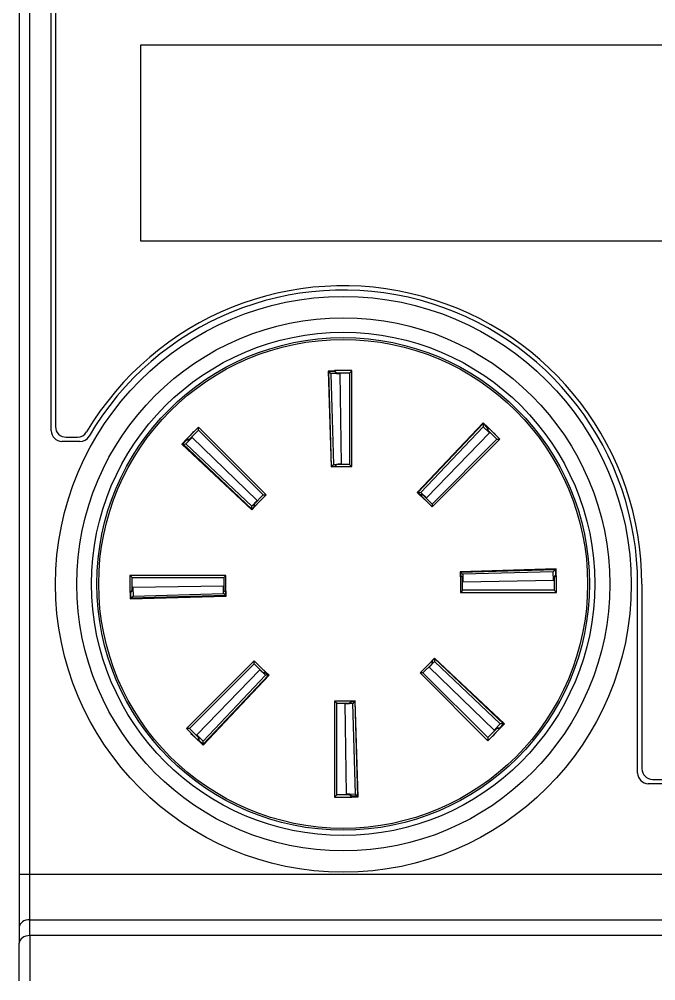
# Model space of a CAD drawing. Header units: millimetres. Extents: x -1721 to 4288, y -273 to 2028.
# Drawn here: x 528.82 to 552.7, y 406.22 to 442.29 of the extents above; entities that cross this region are included whole.
import ezdxf

# ---------------------------------------------------------------- set-up
doc = ezdxf.new("R2010")
doc.units = ezdxf.units.MM
doc.header["$LTSCALE"] = 5
doc.header["$MEASUREMENT"] = 0
doc.layers.add('圖框', color=7, linetype='CONTINUOUS')

msp = doc.modelspace()

# ---------------------------------------------------------------- linework, layer by layer
at = {"layer": '圖框'}
for p, q in [((528.823, 449.092), (528.823, 410.207)), ((529.223, 410.207), (529.223, 449.092)), ((530.023, 426.852), (530.023, 447.892)), ((530.183, 447.732), (530.183, 427.012)), ((533.383, 441.332), (563.783, 441.332)), ((533.383, 433.972), (533.383, 441.332)), ((563.783, 433.972), (533.383, 433.972)), ((540.655, 429.102), (540.409, 429.095)), ((540.409, 429.095), (540.435, 429.07)), ((540.409, 429.095), (540.52, 425.496)), ((540.435, 429.07), (540.655, 429.077)), ((540.536, 425.514), (540.435, 429.07)), ((540.853, 429), (540.517, 428.989)), ((540.517, 428.989), (540.614, 425.593)), ((540.655, 429.108), (540.655, 429.077)), ((541.295, 429.108), (540.655, 429.108)), ((540.655, 429.108), (540.655, 429.108)), ((540.735, 429.001), (540.735, 429.025)), ((540.735, 429.025), (541.215, 429.025)), ((541.049, 429.114), (540.852, 429.108)), ((540.853, 429), (540.906, 425.602)), ((541.049, 429.114), (541.043, 429.108)), ((541.049, 429.108), (541.049, 429.114)), ((541.215, 429.025), (541.215, 425.585)), ((541.295, 429.108), (541.295, 429.108)), ((541.295, 425.508), (541.295, 429.108)), ((546.222, 427.156), (543.756, 424.533)), ((543.78, 424.534), (546.223, 427.12)), ((546.222, 427.156), (546.223, 427.12)), ((546.401, 426.987), (546.222, 427.156)), ((546.223, 427.12), (546.383, 426.969)), ((535.544, 426.992), (535.092, 426.539)), ((535.207, 426.536), (535.547, 426.876)), ((535.366, 426.822), (535.231, 426.678)), ((535.366, 426.822), (535.366, 426.814)), ((535.37, 426.818), (535.366, 426.822)), ((535.544, 426.992), (535.544, 426.991)), ((538.09, 424.446), (535.544, 426.991)), ((535.547, 426.876), (537.979, 424.443)), ((546.224, 427.005), (543.891, 424.535)), ((546.469, 426.774), (544.103, 424.335)), ((546.469, 426.774), (546.224, 427.005)), ((546.405, 426.991), (546.383, 426.969)), ((546.386, 426.859), (546.403, 426.876)), ((546.403, 426.876), (546.742, 426.536)), ((546.858, 426.539), (546.405, 426.992)), ((546.405, 426.991), (546.405, 426.992)), ((546.688, 426.717), (546.545, 426.852)), ((531.098, 426.452), (530.423, 426.452)), ((530.583, 426.612), (531.007, 426.612)), ((535.096, 426.535), (534.928, 426.356)), ((534.963, 426.357), (535.114, 426.517)), ((535.309, 426.603), (535.079, 426.358)), ((535.092, 426.539), (535.092, 426.539)), ((535.092, 426.539), (535.114, 426.517)), ((535.224, 426.52), (535.207, 426.536)), ((535.309, 426.603), (537.749, 424.237)), ((546.742, 426.536), (544.31, 424.104)), ((544.312, 423.993), (546.858, 426.539)), ((546.688, 426.717), (546.68, 426.717)), ((546.684, 426.713), (546.688, 426.717)), ((546.858, 426.539), (546.858, 426.539)), ((534.928, 426.356), (534.963, 426.357)), ((534.928, 426.356), (537.55, 423.889)), ((537.549, 423.914), (534.963, 426.357)), ((535.079, 426.358), (537.549, 424.024)), ((540.52, 425.496), (540.536, 425.514)), ((540.52, 425.496), (540.907, 425.508)), ((540.655, 425.518), (540.536, 425.514)), ((540.614, 425.593), (540.906, 425.602)), ((540.655, 425.517), (540.655, 425.508)), ((540.655, 425.508), (541.295, 425.508)), ((540.655, 425.508), (540.655, 425.508)), ((540.735, 425.585), (540.735, 425.591)), ((541.215, 425.585), (540.735, 425.585)), ((541.295, 425.508), (541.295, 425.508)), ((537.549, 424.024), (537.749, 424.237)), ((537.637, 423.993), (538.09, 424.446)), ((537.979, 424.443), (537.64, 424.104)), ((538.09, 424.446), (538.09, 424.446)), ((543.756, 424.533), (543.78, 424.534)), ((543.756, 424.533), (544.038, 424.267)), ((543.867, 424.452), (543.78, 424.534)), ((543.866, 424.452), (543.86, 424.446)), ((543.86, 424.446), (544.312, 423.993)), ((543.86, 424.446), (543.86, 424.446)), ((543.891, 424.535), (544.103, 424.335)), ((543.97, 424.443), (543.974, 424.447)), ((544.31, 424.104), (543.97, 424.443)), ((537.631, 424), (537.549, 423.914)), ((537.55, 423.889), (537.549, 423.914)), ((537.55, 423.889), (537.816, 424.172)), ((537.631, 424), (537.637, 423.993)), ((537.64, 424.104), (537.636, 424.108)), ((537.637, 423.993), (537.637, 423.993)), ((544.312, 423.993), (544.312, 423.993)), ((536.575, 421.428), (532.975, 421.428)), ((532.975, 421.428), (532.975, 420.788)), ((532.975, 421.428), (532.975, 421.428)), ((533.058, 421.348), (536.498, 421.348)), ((533.058, 420.868), (533.058, 421.348)), ((536.498, 421.348), (536.498, 420.868)), ((536.575, 420.788), (536.575, 421.428)), ((536.575, 421.428), (536.575, 421.428)), ((548.961, 421.674), (545.363, 421.563)), ((545.363, 421.563), (545.38, 421.547)), ((545.363, 421.563), (545.375, 421.176)), ((545.375, 421.428), (545.375, 420.788)), ((545.384, 421.428), (545.375, 421.428)), ((545.375, 421.428), (545.375, 421.428)), ((545.38, 421.547), (548.937, 421.648)), ((545.384, 421.428), (545.381, 421.547)), ((545.451, 420.868), (545.451, 421.348)), ((545.451, 421.348), (545.457, 421.348)), ((548.856, 421.566), (545.459, 421.469)), ((545.459, 421.469), (545.468, 421.177)), ((548.866, 421.23), (548.856, 421.566)), ((548.868, 421.348), (548.891, 421.348)), ((548.891, 421.348), (548.891, 420.868)), ((548.961, 421.674), (548.937, 421.648)), ((548.937, 421.648), (548.944, 421.428)), ((548.975, 421.428), (548.944, 421.428)), ((548.969, 421.428), (548.961, 421.674)), ((548.975, 420.788), (548.975, 421.428)), ((548.975, 421.428), (548.975, 421.428)), ((532.975, 421.183), (532.969, 421.182)), ((532.969, 421.182), (532.975, 421.177)), ((532.969, 421.182), (532.975, 420.985)), ((533.083, 420.987), (536.481, 421.039)), ((533.083, 420.987), (533.094, 420.651)), ((536.49, 420.747), (536.481, 421.039)), ((536.587, 420.653), (536.575, 421.041)), ((548.866, 421.23), (545.468, 421.177)), ((548.981, 421.034), (548.975, 421.231)), ((548.981, 421.034), (548.975, 421.04)), ((548.975, 421.034), (548.981, 421.034)), ((552.023, 414.012), (552.023, 421.092)), ((552.183, 421.092), (552.183, 414.172)), ((532.975, 420.788), (533.006, 420.788)), ((532.975, 420.788), (532.975, 420.788)), ((532.981, 420.788), (532.988, 420.543)), ((532.988, 420.543), (536.587, 420.653)), ((533.013, 420.569), (533.006, 420.788)), ((536.569, 420.67), (533.013, 420.569)), ((533.082, 420.868), (533.058, 420.868)), ((533.094, 420.651), (536.49, 420.747)), ((536.498, 420.868), (536.493, 420.868)), ((536.565, 420.789), (536.569, 420.67)), ((536.566, 420.788), (536.575, 420.788)), ((536.587, 420.653), (536.569, 420.67)), ((536.575, 420.788), (536.575, 420.788)), ((545.375, 420.788), (548.975, 420.788)), ((545.375, 420.788), (545.375, 420.788)), ((548.891, 420.868), (545.451, 420.868)), ((548.975, 420.788), (548.975, 420.788)), ((532.988, 420.543), (533.013, 420.569)), ((537.637, 418.223), (535.092, 415.678)), ((535.207, 415.68), (537.64, 418.113)), ((538.09, 417.771), (537.637, 418.223)), ((537.637, 418.223), (537.637, 418.223)), ((537.64, 418.113), (537.979, 417.773)), ((544.312, 418.223), (543.86, 417.771)), ((543.97, 417.773), (544.31, 418.113)), ((544.399, 418.327), (544.134, 418.045)), ((544.401, 418.193), (544.201, 417.98)), ((544.31, 418.113), (544.314, 418.109)), ((544.319, 418.217), (544.312, 418.223)), ((544.312, 418.223), (544.312, 418.223)), ((544.319, 418.216), (544.4, 418.303)), ((544.399, 418.327), (544.4, 418.303)), ((547.022, 415.861), (544.399, 418.327)), ((544.4, 418.303), (546.986, 415.86)), ((546.871, 415.859), (544.401, 418.193)), ((535.48, 415.443), (537.846, 417.882)), ((538.059, 417.682), (537.846, 417.882)), ((538.194, 417.684), (537.911, 417.949)), ((537.979, 417.773), (537.975, 417.769)), ((538.083, 417.764), (538.09, 417.771)), ((538.083, 417.764), (538.169, 417.683)), ((538.09, 417.771), (538.09, 417.771)), ((543.86, 417.771), (543.86, 417.771)), ((543.86, 417.771), (546.405, 415.225)), ((546.403, 415.341), (543.97, 417.773)), ((546.641, 415.614), (544.201, 417.98)), ((535.725, 415.212), (538.059, 417.682)), ((538.17, 417.683), (535.727, 415.097)), ((535.728, 415.061), (538.194, 417.684)), ((538.194, 417.684), (538.17, 417.683)), ((541.295, 416.708), (540.655, 416.708)), ((540.655, 416.708), (540.655, 416.708)), ((540.655, 416.708), (540.655, 413.108)), ((541.43, 416.72), (541.042, 416.708)), ((541.294, 416.699), (541.413, 416.703)), ((541.295, 416.699), (541.295, 416.708)), ((541.295, 416.708), (541.295, 416.708)), ((541.43, 416.72), (541.413, 416.703)), ((541.413, 416.703), (541.514, 413.147)), ((541.541, 413.122), (541.43, 416.72)), ((540.735, 416.632), (541.215, 416.632)), ((540.735, 413.192), (540.735, 416.632)), ((541.336, 416.624), (541.044, 416.615)), ((541.096, 413.217), (541.044, 416.615)), ((541.215, 416.632), (541.215, 416.626)), ((541.432, 413.227), (541.336, 416.624)), ((535.092, 415.678), (535.092, 415.678)), ((535.092, 415.678), (535.544, 415.225)), ((535.547, 415.341), (535.207, 415.68)), ((546.742, 415.68), (546.403, 415.341)), ((546.405, 415.225), (546.858, 415.678)), ((546.641, 415.614), (546.871, 415.859)), ((546.726, 415.697), (546.742, 415.68)), ((546.987, 415.86), (546.836, 415.7)), ((546.858, 415.678), (546.836, 415.7)), ((546.854, 415.682), (547.022, 415.861)), ((546.858, 415.678), (546.858, 415.678)), ((547.022, 415.861), (546.987, 415.86)), ((535.265, 415.504), (535.261, 415.5)), ((535.261, 415.5), (535.27, 415.5)), ((535.261, 415.5), (535.405, 415.365)), ((535.48, 415.443), (535.725, 415.212)), ((535.544, 415.225), (535.566, 415.247)), ((535.544, 415.225), (535.544, 415.225)), ((535.563, 415.358), (535.547, 415.341)), ((535.548, 415.23), (535.728, 415.061)), ((535.726, 415.097), (535.566, 415.247)), ((546.405, 415.225), (546.405, 415.225)), ((546.579, 415.399), (546.584, 415.395)), ((546.584, 415.395), (546.583, 415.403)), ((546.584, 415.395), (546.719, 415.538)), ((535.728, 415.061), (535.726, 415.097)), ((552.583, 413.772), (581.463, 413.772)), ((581.623, 413.612), (552.423, 413.612)), ((540.655, 413.108), (541.295, 413.108)), ((540.655, 413.108), (540.655, 413.108)), ((541.215, 413.192), (540.735, 413.192)), ((540.901, 413.102), (540.907, 413.108)), ((540.901, 413.102), (541.098, 413.108)), ((540.901, 413.108), (540.901, 413.102)), ((541.096, 413.217), (541.432, 413.227)), ((541.215, 413.216), (541.215, 413.192)), ((541.515, 413.146), (541.295, 413.14)), ((541.295, 413.108), (541.295, 413.14)), ((541.295, 413.114), (541.541, 413.122)), ((541.295, 413.108), (541.295, 413.108)), ((541.541, 413.122), (541.515, 413.146)), ((529.223, 410.207), (528.823, 410.207)), ((528.823, 410.207), (528.823, 408.227)), ((529.223, 408.509), (529.223, 410.207)), ((582.823, 410.207), (529.223, 410.207)), ((529.223, 407.915), (529.223, 408.509)), ((529.223, 408.509), (582.823, 408.509)), ((528.823, 408.227), (528.823, 407.633)), ((529.223, 407.915), (529.223, 406.218)), ((582.823, 407.915), (529.223, 407.915)), ((528.823, 406.218), (528.823, 407.633))]:
    msp.add_line(p, q, dxfattribs=at)
for centre, radius in [((540.983, 421.092), 10.8), ((540.983, 421.092), 10), ((540.975, 421.108), 9.44), ((540.975, 421.108), 9.24), ((540.975, 421.108), 9.171)]:
    msp.add_circle(centre, radius, dxfattribs=at)
for centre, radius, start, end in [((540.983, 421.092), 11.2, 0, 149.3132), ((540.983, 421.092), 11.04, 0, 149.7684), ((530.423, 426.852), 0.4, 180, 270), ((530.583, 427.012), 0.4, 180, 270), ((531.007, 427.012), 0.4, 270, 329.3132), ((531.098, 426.852), 0.4, 270, 329.7684), ((552.583, 414.172), 0.4, 180, 270), ((552.423, 414.012), 0.4, 180, 270)]:
    msp.add_arc(centre, radius, start, end, dxfattribs=at)
for centre, major_axis, ratio, start_param, end_param in [((540.437, 428.991), (0.0025, -0.08), 0.052408, 3.044869, 3.089233), ((540.517, 428.993), (0.0822, -0.0775), 0.022211, 3.21616, 4.734648), ((540.735, 429.028), (0.08, -0.08), 0.022211, 3.1638, 4.734597), ((540.735, 429.08), (-0.08, -0.0025), 0.052313, 6.281576, 6.29289), ((541.215, 429.028), (-0.08, -0.08), 0.022211, 1.548589, 3.119385), ((546.227, 427.007), (0.003, -0.113), 0.022211, 3.21616, 4.734648), ((546.168, 427.062), (-0.0548, -0.0583), 0.052408, 3.044869, 3.089233), ((535.544, 426.878), (0, -0.113), 0.022211, 1.548589, 3.119385), ((546.442, 426.915), (-0.0583, 0.0548), 0.052313, 6.281576, 6.29289), ((546.405, 426.878), (0, -0.113), 0.022211, 3.1638, 4.734597), ((535.205, 426.539), (0.113, 0), 0.022211, 3.1638, 4.734597), ((535.169, 426.575), (-0.0548, -0.0583), 0.052313, 6.281576, 6.29289), ((546.745, 426.539), (-0.113, 0), 0.022211, 1.548589, 3.119385), ((535.076, 426.36), (0.113, 0.003), 0.022211, 3.21616, 4.734648), ((535.021, 426.302), (0.0583, -0.0548), 0.052408, 3.044869, 3.089233), ((540.614, 425.597), (-0.0777, -0.0824), 0.022211, 0.074619, 1.54864), ((540.616, 425.516), (0.08, 0.0025), 0.052582, 3.044591, 3.089058), ((540.735, 425.588), (-0.08, -0.08), 0.022211, 0.022208, 1.548589), ((540.735, 425.52), (-0.08, -0.0025), 0.052557, 6.180469, 6.281561), ((541.215, 425.588), (-0.08, 0.08), 0.022211, 1.593004, 3.119385), ((537.977, 424.446), (-0.113, 0), 0.022211, 1.593004, 3.119385), ((543.893, 424.537), (-0.113, -0.003), 0.022211, 0.074619, 1.54864), ((543.838, 424.479), (0.0583, -0.0548), 0.052582, 3.044591, 3.089058), ((543.973, 424.446), (-0.113, 0), 0.022211, 0.022208, 1.548589), ((543.924, 424.397), (-0.0583, 0.0548), 0.052557, 6.180469, 6.281561), ((537.546, 424.027), (-0.003, 0.113), 0.022211, 3.216212, 4.690233), ((537.604, 423.972), (0.0548, 0.0583), 0.052582, 3.044591, 3.089058), ((537.686, 424.058), (-0.0548, -0.0583), 0.052557, 6.180469, 6.281561), ((537.637, 424.107), (0, -0.113), 0.022211, 0.022208, 1.548589), ((544.312, 424.107), (0, 0.113), 0.022211, 1.593004, 3.119385), ((533.055, 421.348), (0.08, -0.08), 0.022211, 1.548589, 3.119385), ((536.495, 421.348), (-0.08, -0.08), 0.022211, 1.593004, 3.119385), ((545.455, 421.348), (-0.08, 0.08), 0.022211, 0.022208, 1.548589), ((545.383, 421.467), (0.0025, -0.08), 0.052582, 3.044591, 3.089058), ((545.463, 421.469), (-0.0824, 0.0777), 0.022211, 0.074619, 1.54864), ((545.386, 421.348), (-0.0025, 0.08), 0.052557, 6.180469, 6.281561), ((548.859, 421.566), (-0.0775, -0.0822), 0.022211, 3.21616, 4.734648), ((548.895, 421.348), (-0.08, -0.08), 0.022211, 3.1638, 4.734597), ((548.857, 421.646), (-0.08, -0.0025), 0.052408, 3.044869, 3.089233), ((548.946, 421.348), (-0.0025, 0.08), 0.052313, 6.281576, 6.29289), ((533.055, 420.868), (0.08, 0.08), 0.022211, 3.1638, 4.734597), ((533.003, 420.868), (0.0025, -0.08), 0.052313, 6.281576, 6.29289), ((533.09, 420.651), (0.0775, 0.0822), 0.022211, 3.21616, 4.734648), ((536.487, 420.747), (0.0824, -0.0777), 0.022211, 0.074619, 1.54864), ((536.495, 420.868), (0.08, -0.08), 0.022211, 0.022208, 1.548589), ((536.563, 420.868), (0.0025, -0.08), 0.052557, 6.180469, 6.281561), ((536.567, 420.75), (-0.0025, 0.08), 0.052582, 3.044591, 3.089058), ((545.455, 420.868), (0.08, 0.08), 0.022211, 1.593004, 3.119385), ((548.895, 420.868), (-0.08, 0.08), 0.022211, 1.548589, 3.119385), ((533.093, 420.571), (0.08, 0.0025), 0.052408, 3.044869, 3.089233), ((537.637, 418.11), (0, -0.113), 0.022211, 1.593004, 3.119385), ((544.312, 418.11), (0, 0.113), 0.022211, 0.022208, 1.548589), ((544.264, 418.159), (0.0548, 0.0583), 0.052557, 6.180469, 6.281561), ((544.404, 418.19), (0.003, -0.113), 0.022211, 3.216212, 4.690233), ((544.345, 418.245), (-0.0548, -0.0583), 0.052582, 3.044591, 3.089058), ((537.977, 417.771), (0.113, 0), 0.022211, 0.022208, 1.548589), ((538.025, 417.819), (0.0583, -0.0548), 0.052557, 6.180469, 6.281561), ((543.973, 417.771), (0.113, 0), 0.022211, 1.593004, 3.119385), ((538.056, 417.68), (0.113, 0.003), 0.022211, 0.074619, 1.54864), ((538.112, 417.738), (-0.0583, 0.0548), 0.052582, 3.044591, 3.089058), ((540.735, 416.628), (0.08, -0.08), 0.022211, 1.593004, 3.119385), ((541.215, 416.628), (0.08, 0.08), 0.022211, 0.022208, 1.548589), ((541.215, 416.697), (0.08, 0.0025), 0.052557, 6.180469, 6.281561), ((541.336, 416.62), (0.0777, 0.0824), 0.022211, 0.074619, 1.54864), ((541.334, 416.701), (-0.08, -0.0025), 0.052582, 3.044591, 3.089058), ((535.205, 415.678), (0.113, 0), 0.022211, 1.548589, 3.119385), ((546.745, 415.678), (-0.113, 0), 0.022211, 3.1638, 4.734597), ((546.781, 415.642), (0.0548, 0.0583), 0.052313, 6.281576, 6.29289), ((546.874, 415.857), (0.113, 0.003), 0.022211, 0.074568, 1.593056), ((546.928, 415.915), (-0.0583, 0.0548), 0.052408, 3.044869, 3.089233), ((535.544, 415.338), (0, 0.113), 0.022211, 3.1638, 4.734597), ((535.508, 415.302), (0.0583, -0.0548), 0.052313, 6.281576, 6.29289), ((546.405, 415.338), (0, 0.113), 0.022211, 1.548589, 3.119385), ((535.723, 415.21), (-0.003, 0.113), 0.022211, 3.21616, 4.734648), ((535.781, 415.155), (0.0548, 0.0583), 0.052408, 3.044869, 3.089233), ((540.735, 413.188), (0.08, 0.08), 0.022211, 1.548589, 3.119385), ((541.215, 413.188), (-0.08, 0.08), 0.022211, 3.1638, 4.734597), ((541.215, 413.137), (0.08, 0.0025), 0.052313, 6.281576, 6.29289), ((541.432, 413.224), (-0.0822, 0.0775), 0.022211, 3.21616, 4.734648), ((541.512, 413.226), (-0.0025, 0.08), 0.052408, 3.044869, 3.089233), ((529.223, 408.227), (-0.4, 0), 0.707107, 4.712389, 6.283185), ((529.223, 407.633), (-0.4, 0), 0.707107, 4.712389, 6.283185)]:
    msp.add_ellipse(centre, major_axis=major_axis, ratio=ratio, start_param=start_param, end_param=end_param, dxfattribs=at)
for points, knots in [([(540.655, 429.077), (540.655, 429.077), (540.655, 429.076), (540.657, 429.074), (540.658, 429.073), (540.664, 429.067), (540.669, 429.061), (540.684, 429.046), (540.695, 429.035), (540.711, 429.02), (540.716, 429.016), (540.723, 429.009), (540.725, 429.007), (540.728, 429.004), (540.729, 429.004), (540.731, 429.002), (540.732, 429.002), (540.733, 429.001), (540.734, 429.001), (540.735, 429.001)], [-0.01945652, -0.01945652, -0.01945652, -0.01945652, -0.01788384, -0.01788384, -0.01591472, -0.01591472, -0.01197647, -0.01197647, -0.00598824, -0.00598824, -0.00299412, -0.00299412, -0.00149706, -0.00149706, -0.00074853, -0.00074853, -0.00037426, -0.00037426, -0.00001377, -0.00001377, -0.00001377, -0.00001377]), ([(546.383, 426.969), (546.383, 426.969), (546.383, 426.969), (546.383, 426.966), (546.383, 426.964), (546.382, 426.956), (546.382, 426.948), (546.382, 426.927), (546.382, 426.911), (546.383, 426.89), (546.383, 426.883), (546.383, 426.873), (546.383, 426.87), (546.384, 426.866), (546.384, 426.865), (546.384, 426.863), (546.385, 426.862), (546.385, 426.861), (546.386, 426.86), (546.386, 426.859)], [-0.01945652, -0.01945652, -0.01945652, -0.01945652, -0.01788384, -0.01788384, -0.01591472, -0.01591472, -0.01197647, -0.01197647, -0.00598824, -0.00598824, -0.00299412, -0.00299412, -0.00149706, -0.00149706, -0.00074853, -0.00074853, -0.00037426, -0.00037426, -0.00001377, -0.00001377, -0.00001377, -0.00001377]), ([(535.114, 426.517), (535.114, 426.517), (535.115, 426.517), (535.117, 426.516), (535.119, 426.516), (535.127, 426.516), (535.135, 426.516), (535.157, 426.516), (535.172, 426.516), (535.193, 426.516), (535.2, 426.516), (535.21, 426.517), (535.213, 426.517), (535.217, 426.517), (535.218, 426.518), (535.221, 426.518), (535.221, 426.518), (535.223, 426.519), (535.223, 426.519), (535.224, 426.52)], [-0.01945652, -0.01945652, -0.01945652, -0.01945652, -0.01788384, -0.01788384, -0.01591472, -0.01591472, -0.01197647, -0.01197647, -0.00598824, -0.00598824, -0.00299412, -0.00299412, -0.00149706, -0.00149706, -0.00074853, -0.00074853, -0.00037426, -0.00037426, -0.00001377, -0.00001377, -0.00001377, -0.00001377]), ([(540.735, 425.591), (540.734, 425.591), (540.733, 425.59), (540.732, 425.59), (540.731, 425.589), (540.729, 425.588), (540.728, 425.587), (540.724, 425.584), (540.722, 425.582), (540.715, 425.575), (540.71, 425.57), (540.694, 425.555), (540.684, 425.544), (540.669, 425.53), (540.664, 425.525), (540.658, 425.52), (540.657, 425.519), (540.656, 425.518), (540.655, 425.518), (540.655, 425.518)], [0.00001375, 0.00001375, 0.00001375, 0.00001375, 0.00037925, 0.00037925, 0.00075851, 0.00075851, 0.00151701, 0.00151701, 0.00303403, 0.00303403, 0.00606805, 0.00606805, 0.01213611, 0.01213611, 0.01608212, 0.01608212, 0.01805513, 0.01805513, 0.01868655, 0.01868655, 0.01868655, 0.01868655]), ([(543.974, 424.447), (543.974, 424.448), (543.973, 424.449), (543.972, 424.449), (543.971, 424.449), (543.969, 424.45), (543.967, 424.45), (543.963, 424.45), (543.959, 424.451), (543.95, 424.451), (543.943, 424.451), (543.921, 424.451), (543.906, 424.451), (543.885, 424.451), (543.878, 424.451), (543.87, 424.452), (543.869, 424.452), (543.867, 424.452), (543.867, 424.452), (543.867, 424.452)], [0.00001375, 0.00001375, 0.00001375, 0.00001375, 0.00037925, 0.00037925, 0.00075851, 0.00075851, 0.00151701, 0.00151701, 0.00303403, 0.00303403, 0.00606805, 0.00606805, 0.01213611, 0.01213611, 0.01608212, 0.01608212, 0.01805513, 0.01805513, 0.01868655, 0.01868655, 0.01868655, 0.01868655]), ([(537.636, 424.108), (537.635, 424.107), (537.635, 424.107), (537.634, 424.105), (537.634, 424.104), (537.633, 424.102), (537.633, 424.101), (537.633, 424.096), (537.633, 424.093), (537.632, 424.083), (537.632, 424.076), (537.632, 424.055), (537.632, 424.039), (537.632, 424.019), (537.632, 424.011), (537.631, 424.004), (537.631, 424.002), (537.631, 424.001), (537.631, 424.001), (537.631, 424)], [0.00001375, 0.00001375, 0.00001375, 0.00001375, 0.00037925, 0.00037925, 0.00075851, 0.00075851, 0.00151701, 0.00151701, 0.00303403, 0.00303403, 0.00606805, 0.00606805, 0.01213611, 0.01213611, 0.01608212, 0.01608212, 0.01805513, 0.01805513, 0.01868655, 0.01868655, 0.01868655, 0.01868655]), ([(545.457, 421.348), (545.457, 421.349), (545.457, 421.35), (545.456, 421.352), (545.456, 421.352), (545.454, 421.354), (545.454, 421.355), (545.451, 421.359), (545.449, 421.361), (545.442, 421.368), (545.437, 421.373), (545.422, 421.389), (545.411, 421.399), (545.397, 421.414), (545.391, 421.42), (545.387, 421.425), (545.385, 421.426), (545.385, 421.428), (545.384, 421.428), (545.384, 421.428)], [0.00001375, 0.00001375, 0.00001375, 0.00001375, 0.00037925, 0.00037925, 0.00075851, 0.00075851, 0.00151701, 0.00151701, 0.00303403, 0.00303403, 0.00606805, 0.00606805, 0.01213611, 0.01213611, 0.01608212, 0.01608212, 0.01805513, 0.01805513, 0.01868655, 0.01868655, 0.01868655, 0.01868655]), ([(548.944, 421.428), (548.943, 421.428), (548.943, 421.428), (548.941, 421.426), (548.939, 421.425), (548.933, 421.419), (548.928, 421.414), (548.913, 421.399), (548.902, 421.388), (548.887, 421.373), (548.882, 421.368), (548.875, 421.361), (548.874, 421.358), (548.871, 421.355), (548.87, 421.354), (548.869, 421.352), (548.868, 421.351), (548.868, 421.35), (548.868, 421.349), (548.868, 421.348)], [-0.01945652, -0.01945652, -0.01945652, -0.01945652, -0.01788384, -0.01788384, -0.01591472, -0.01591472, -0.01197647, -0.01197647, -0.00598824, -0.00598824, -0.00299412, -0.00299412, -0.00149706, -0.00149706, -0.00074853, -0.00074853, -0.00037426, -0.00037426, -0.00001377, -0.00001377, -0.00001377, -0.00001377]), ([(533.006, 420.788), (533.006, 420.788), (533.007, 420.789), (533.009, 420.79), (533.01, 420.792), (533.016, 420.797), (533.022, 420.803), (533.037, 420.818), (533.048, 420.829), (533.063, 420.844), (533.068, 420.849), (533.074, 420.856), (533.076, 420.858), (533.079, 420.862), (533.08, 420.863), (533.081, 420.865), (533.081, 420.865), (533.082, 420.867), (533.082, 420.867), (533.082, 420.868)], [-0.01945652, -0.01945652, -0.01945652, -0.01945652, -0.01788384, -0.01788384, -0.01591472, -0.01591472, -0.01197647, -0.01197647, -0.00598824, -0.00598824, -0.00299412, -0.00299412, -0.00149706, -0.00149706, -0.00074853, -0.00074853, -0.00037426, -0.00037426, -0.00001377, -0.00001377, -0.00001377, -0.00001377]), ([(536.493, 420.868), (536.493, 420.867), (536.493, 420.867), (536.493, 420.865), (536.494, 420.864), (536.495, 420.863), (536.496, 420.861), (536.499, 420.858), (536.501, 420.856), (536.508, 420.848), (536.513, 420.843), (536.528, 420.828), (536.539, 420.817), (536.553, 420.803), (536.558, 420.797), (536.563, 420.792), (536.564, 420.79), (536.565, 420.789), (536.565, 420.789), (536.565, 420.789)], [0.00001375, 0.00001375, 0.00001375, 0.00001375, 0.00037925, 0.00037925, 0.00075851, 0.00075851, 0.00151701, 0.00151701, 0.00303403, 0.00303403, 0.00606805, 0.00606805, 0.01213611, 0.01213611, 0.01608212, 0.01608212, 0.01805513, 0.01805513, 0.01868655, 0.01868655, 0.01868655, 0.01868655]), ([(544.314, 418.109), (544.315, 418.109), (544.315, 418.11), (544.316, 418.112), (544.316, 418.112), (544.316, 418.115), (544.316, 418.116), (544.317, 418.121), (544.317, 418.124), (544.317, 418.134), (544.317, 418.141), (544.317, 418.162), (544.317, 418.177), (544.318, 418.198), (544.318, 418.205), (544.318, 418.213), (544.318, 418.215), (544.319, 418.216), (544.319, 418.216), (544.319, 418.216)], [0.00001375, 0.00001375, 0.00001375, 0.00001375, 0.00037925, 0.00037925, 0.00075851, 0.00075851, 0.00151701, 0.00151701, 0.00303403, 0.00303403, 0.00606805, 0.00606805, 0.01213611, 0.01213611, 0.01608212, 0.01608212, 0.01805513, 0.01805513, 0.01868655, 0.01868655, 0.01868655, 0.01868655]), ([(537.975, 417.769), (537.976, 417.769), (537.977, 417.768), (537.978, 417.768), (537.979, 417.767), (537.981, 417.767), (537.982, 417.767), (537.987, 417.766), (537.99, 417.766), (538, 417.766), (538.007, 417.766), (538.029, 417.766), (538.044, 417.766), (538.064, 417.765), (538.072, 417.765), (538.079, 417.765), (538.081, 417.765), (538.082, 417.765), (538.083, 417.764), (538.083, 417.764)], [0.00001375, 0.00001375, 0.00001375, 0.00001375, 0.00037925, 0.00037925, 0.00075851, 0.00075851, 0.00151701, 0.00151701, 0.00303403, 0.00303403, 0.00606805, 0.00606805, 0.01213611, 0.01213611, 0.01608212, 0.01608212, 0.01805513, 0.01805513, 0.01868655, 0.01868655, 0.01868655, 0.01868655]), ([(541.215, 416.626), (541.216, 416.626), (541.217, 416.626), (541.218, 416.627), (541.219, 416.627), (541.221, 416.629), (541.222, 416.63), (541.225, 416.633), (541.228, 416.635), (541.235, 416.641), (541.24, 416.646), (541.255, 416.662), (541.266, 416.672), (541.281, 416.687), (541.286, 416.692), (541.291, 416.697), (541.293, 416.698), (541.294, 416.699), (541.294, 416.699), (541.294, 416.699)], [0.00001375, 0.00001375, 0.00001375, 0.00001375, 0.00037925, 0.00037925, 0.00075851, 0.00075851, 0.00151701, 0.00151701, 0.00303403, 0.00303403, 0.00606805, 0.00606805, 0.01213611, 0.01213611, 0.01608212, 0.01608212, 0.01805513, 0.01805513, 0.01868655, 0.01868655, 0.01868655, 0.01868655]), ([(546.836, 415.7), (546.836, 415.7), (546.835, 415.7), (546.832, 415.7), (546.83, 415.7), (546.822, 415.701), (546.814, 415.701), (546.793, 415.701), (546.778, 415.701), (546.756, 415.701), (546.749, 415.7), (546.74, 415.7), (546.737, 415.7), (546.732, 415.699), (546.731, 415.699), (546.729, 415.699), (546.728, 415.699), (546.727, 415.698), (546.726, 415.698), (546.726, 415.697)], [-0.01945652, -0.01945652, -0.01945652, -0.01945652, -0.01788384, -0.01788384, -0.01591472, -0.01591472, -0.01197647, -0.01197647, -0.00598824, -0.00598824, -0.00299412, -0.00299412, -0.00149706, -0.00149706, -0.00074853, -0.00074853, -0.00037426, -0.00037426, -0.00001377, -0.00001377, -0.00001377, -0.00001377]), ([(535.566, 415.247), (535.566, 415.248), (535.566, 415.248), (535.567, 415.251), (535.567, 415.253), (535.567, 415.261), (535.567, 415.269), (535.567, 415.29), (535.567, 415.306), (535.567, 415.327), (535.567, 415.334), (535.566, 415.343), (535.566, 415.346), (535.566, 415.351), (535.566, 415.352), (535.565, 415.354), (535.565, 415.355), (535.564, 415.356), (535.564, 415.357), (535.563, 415.358)], [-0.01945652, -0.01945652, -0.01945652, -0.01945652, -0.01788384, -0.01788384, -0.01591472, -0.01591472, -0.01197647, -0.01197647, -0.00598824, -0.00598824, -0.00299412, -0.00299412, -0.00149706, -0.00149706, -0.00074853, -0.00074853, -0.00037426, -0.00037426, -0.00001377, -0.00001377, -0.00001377, -0.00001377]), ([(541.295, 413.14), (541.295, 413.14), (541.294, 413.14), (541.293, 413.142), (541.291, 413.144), (541.286, 413.15), (541.28, 413.156), (541.265, 413.171), (541.254, 413.181), (541.239, 413.196), (541.234, 413.201), (541.227, 413.208), (541.225, 413.21), (541.221, 413.212), (541.22, 413.213), (541.219, 413.214), (541.218, 413.215), (541.216, 413.215), (541.216, 413.216), (541.215, 413.216)], [-0.01945652, -0.01945652, -0.01945652, -0.01945652, -0.01788384, -0.01788384, -0.01591472, -0.01591472, -0.01197647, -0.01197647, -0.00598824, -0.00598824, -0.00299412, -0.00299412, -0.00149706, -0.00149706, -0.00074853, -0.00074853, -0.00037426, -0.00037426, -0.00001377, -0.00001377, -0.00001377, -0.00001377])]:
    msp.add_open_spline(points, degree=3, knots=knots, dxfattribs=at)
for points, weights in [([(540.735, 429.001), (540.853, 429.002), (540.853, 429)], [0.99988353024, 0.998871770848, 0.998872104008]), ([(546.386, 426.859), (546.471, 426.776), (546.469, 426.774)], [0.998291514355, 0.997281365927, 0.997281698559]), ([(535.224, 426.52), (535.307, 426.604), (535.309, 426.603)], [0.998448476805, 0.997438169548, 0.997438502231]), ([(540.906, 425.602), (540.906, 425.599), (540.735, 425.591)], [0.996934256033, 0.996934655387, 0.998392080821]), ([(537.749, 424.237), (537.751, 424.235), (537.636, 424.108)], [0.998047545044, 0.998047944841, 0.999506997812]), ([(544.103, 424.335), (544.101, 424.332), (543.974, 424.447)], [0.998179254299, 0.998179654149, 0.999638899665]), ([(545.468, 421.177), (545.465, 421.177), (545.457, 421.348)], [0.997005311891, 0.997005711273, 0.998463240633]), ([(548.868, 421.348), (548.869, 421.23), (548.866, 421.23)], [0.999855821781, 0.998844090552, 0.998844423702]), ([(533.082, 420.868), (533.081, 420.987), (533.083, 420.987)], [0.999883530261, 0.998871771059, 0.998872104218]), ([(536.481, 421.039), (536.484, 421.039), (536.493, 420.868)], [0.997005311903, 0.997005711285, 0.998463240639]), ([(544.201, 417.98), (544.199, 417.982), (544.314, 418.109)], [0.998092731519, 0.998093131335, 0.999552250332]), ([(537.846, 417.882), (537.848, 417.884), (537.975, 417.769)], [0.998179254236, 0.998179654086, 0.999638899652]), ([(541.044, 416.615), (541.044, 416.618), (541.215, 416.626)], [0.996839512862, 0.996839912178, 0.998297199125]), ([(546.726, 415.697), (546.642, 415.612), (546.641, 415.614)], [0.998448476759, 0.997438169472, 0.997438502155]), ([(535.563, 415.358), (535.479, 415.441), (535.48, 415.443)], [0.99824539836, 0.997235296598, 0.997235629214]), ([(541.215, 413.216), (541.096, 413.214), (541.096, 413.217)], [0.999883530235, 0.998871770807, 0.998872103967])]:
    msp.add_rational_spline(points, weights, degree=2, dxfattribs=at)

doc.saveas('drawing.dxf')
